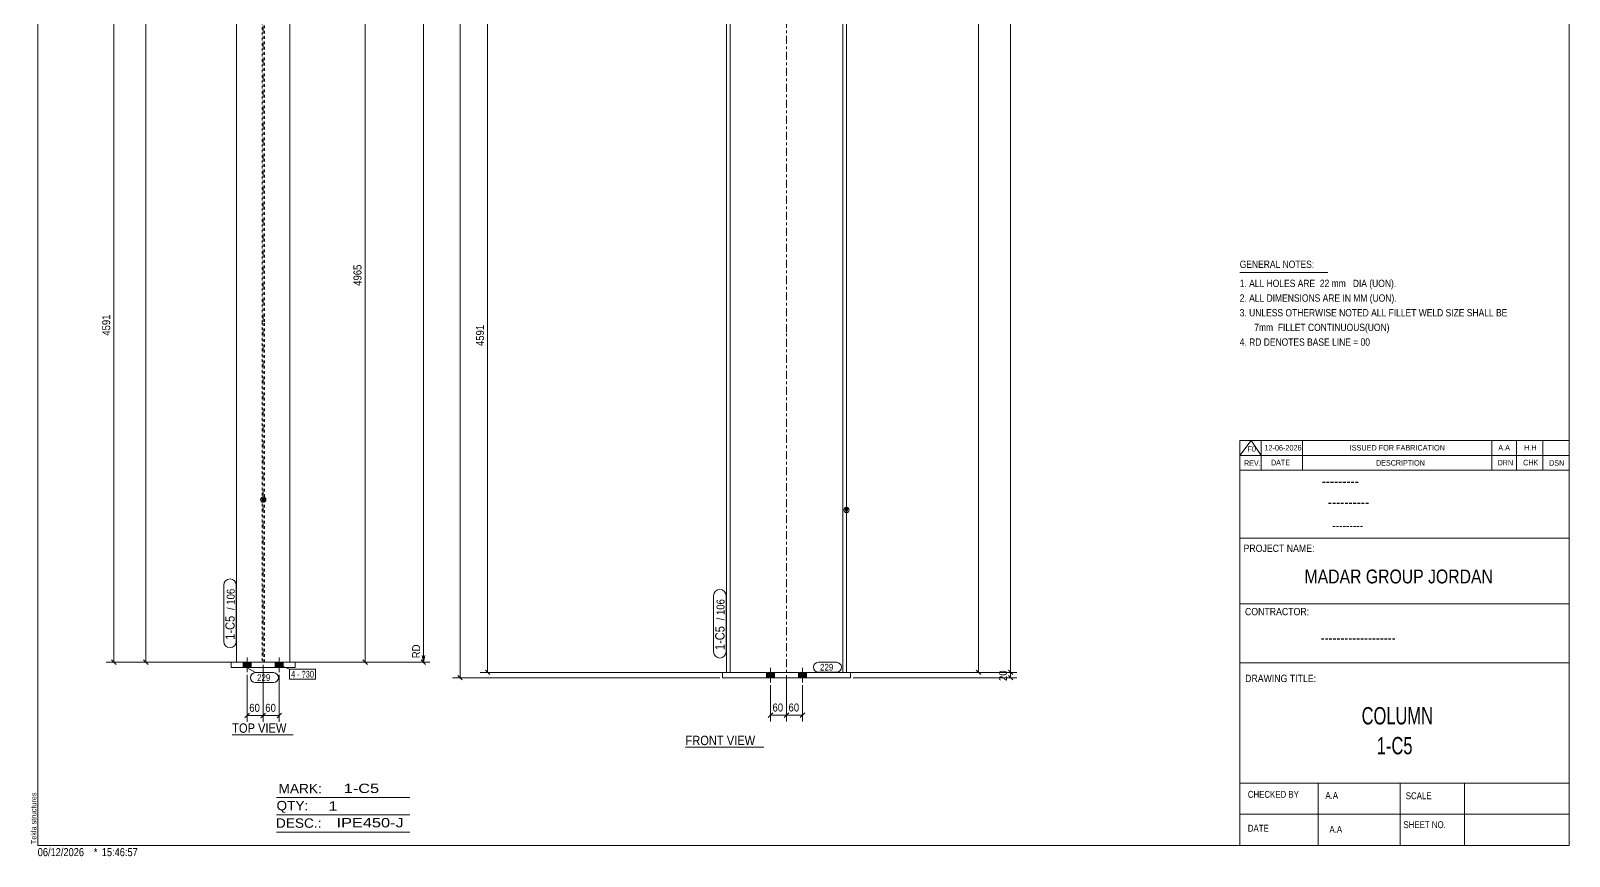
# Model space of a CAD drawing. Header units: millimetres. Extents: x 2 to 579, y 1 to 825.
# Drawn here: x 2 to 579, y 1 to 310 of the extents above; entities that cross this region are included whole.
import ezdxf

# ---------------------------------------------------------------- set-up
doc = ezdxf.new("R2010")
doc.units = ezdxf.units.MM
for name, pattern in [('XKITLINE00', [0]), ('XKITLINE01', [4, 1, -1, 1, -1]), ('XKITLINE03', [6, 3, -1, 1, -1])]:
    doc.linetypes.add(name, pattern=pattern)
for name, color, linetype, lineweight in [('Bolt', 3, 'Continuous', 0), ('BoltMark', 7, 'Continuous', 0), ('Dimensions', 7, 'Continuous', 0), ('DrawingSheet', 5, 'Continuous', 0), ('OtherObjectType', 7, 'Continuous', 0), ('Part', 2, 'Continuous', 0), ('PartMark', 7, 'Continuous', 0)]:
    doc.layers.add(name, color=color, linetype=linetype, lineweight=lineweight)
doc.styles.add('@ARIAL_UNICODE_MS_BOLD', font='ARIAL.TTF')
doc.styles.add('ARIAL', font='ARIAL.TTF')
doc.styles.add('ARIAL_NARROW', font='ARIALN.TTF')
doc.styles.add('COMIC_SANS_MS_BOLD', font='COMICBD.TTF')
doc.styles.add('SWIS721_EX_BT', font='ARIAL.TTF')
doc.styles.add('SWISSE', font='ARIAL.TTF')

# ---------------------------------------------------------------- blocks, each defined once
blk = doc.blocks.new('*A8')
at = {"layer": 'Bolt'}
for points in [[(281.12, 69.86), (281.12, 67.86), (278.12, 67.86), (278.12, 69.86)], [(281.12, 69.86), (281.12, 67.86), (278.12, 67.86), (278.12, 69.86)], [(293.12, 69.86), (293.12, 67.86), (290.12, 67.86), (290.12, 69.86)], [(293.12, 69.86), (293.12, 67.86), (290.12, 67.86), (290.12, 69.86)]]:
    blk.add_hatch(color=3, dxfattribs=at).paths.add_polyline_path(points, flags=17)
at = {"layer": 'Bolt', "color": 3, "linetype": 'XKITLINE00', "lineweight": 0}
for p, q in [((278.12, 69.86), (278.12, 67.86)), ((278.12, 69.86), (278.12, 67.86)), ((279.62, 71.61), (279.62, 66.11)), ((279.62, 71.61), (279.62, 66.11)), ((281.12, 69.86), (281.12, 67.86)), ((281.12, 69.86), (281.12, 67.86)), ((290.12, 69.86), (290.12, 67.86)), ((290.12, 69.86), (290.12, 67.86)), ((291.62, 71.61), (291.62, 66.11)), ((291.62, 71.61), (291.62, 66.11)), ((293.12, 69.86), (293.12, 67.86)), ((293.12, 69.86), (293.12, 67.86))]:
    blk.add_line(p, q, dxfattribs=at)
blk = doc.blocks.new('*A13')
at = {"layer": 'Part'}
blk.add_hatch(color=2, dxfattribs=at).paths.add_polyline_path([(307.32, 131.26), (308.92, 131.26), (308.12, 129.86)], flags=17)
at = {"layer": 'Part', "color": 7, "linetype": 'XKITLINE01', "lineweight": 0}
for p, q in [((308.12, 695.26), (263.12, 659.78)), ((264.52, 361.86), (264.52, 360.86)), ((306.72, 361.86), (306.72, 360.86)), ((263.12, 69.86), (308.12, 69.86))]:
    blk.add_line(p, q, dxfattribs=at)
at = {"layer": 'Part', "color": 2, "linetype": 'XKITLINE00', "lineweight": 0}
for p, q in [((306.72, 694.16), (306.72, 489.96)), ((308.12, 489.96), (308.12, 695.26)), ((263.12, 659.78), (263.12, 489.96)), ((264.52, 660.89), (264.52, 489.96)), ((263.12, 489.86), (263.12, 197.46)), ((264.52, 489.86), (264.52, 361.86)), ((306.72, 489.86), (306.72, 361.86)), ((308.12, 197.46), (308.12, 489.86)), ((264.52, 360.86), (264.52, 197.46)), ((306.72, 360.86), (306.72, 197.46)), ((263.12, 197.36), (263.12, 69.86)), ((264.52, 197.36), (264.52, 69.86)), ((306.72, 197.36), (306.72, 69.86)), ((308.12, 69.86), (308.12, 197.36)), ((308.12, 129.86), (307.32, 131.26)), ((307.32, 131.26), (308.92, 131.26)), ((308.92, 131.26), (308.12, 129.86))]:
    blk.add_line(p, q, dxfattribs=at)
at = {"layer": 'Part', "color": 7, "linetype": 'XKITLINE03', "lineweight": 0}
for p, q in [((285.62, 489.96), (285.62, 687.52)), ((285.62, 197.46), (285.62, 489.86)), ((285.62, 59.86), (285.62, 197.36))]:
    blk.add_line(p, q, dxfattribs=at)
at = {"layer": 'Part', "color": 2, "linetype": 'XKITLINE00', "lineweight": 0}
blk.add_circle((308.12, 130.76), 1, dxfattribs=at)
blk = doc.blocks.new('*A17')
at = {"layer": 'Part', "color": 2, "linetype": 'XKITLINE00', "lineweight": 0}
for p, q in [((309.62, 69.86), (261.62, 69.86)), ((261.62, 69.86), (261.62, 67.86)), ((309.62, 69.86), (309.62, 67.86)), ((309.62, 67.86), (261.62, 67.86))]:
    blk.add_line(p, q, dxfattribs=at)
blk = doc.blocks.new('*A29')
at = {"layer": 'Bolt'}
for points in [[(85.03, 73.74), (85.03, 71.74), (82.03, 71.74), (82.03, 73.74)], [(85.03, 73.74), (85.03, 71.74), (82.03, 71.74), (82.03, 73.74)], [(97.03, 73.74), (97.03, 71.74), (94.03, 71.74), (94.03, 73.74)], [(97.03, 73.74), (97.03, 71.74), (94.03, 71.74), (94.03, 73.74)]]:
    blk.add_hatch(color=3, dxfattribs=at).paths.add_polyline_path(points, flags=17)
at = {"layer": 'Bolt', "color": 3, "linetype": 'XKITLINE00', "lineweight": 0}
for p, q in [((83.53, 75.49), (83.53, 69.99)), ((83.53, 75.49), (83.53, 69.99)), ((95.53, 75.49), (95.53, 69.99)), ((95.53, 75.49), (95.53, 69.99)), ((82.03, 73.74), (82.03, 71.74)), ((82.03, 73.74), (82.03, 71.74)), ((85.03, 73.74), (85.03, 71.74)), ((85.03, 73.74), (85.03, 71.74)), ((94.03, 73.74), (94.03, 71.74)), ((94.03, 73.74), (94.03, 71.74)), ((97.03, 73.74), (97.03, 71.74)), ((97.03, 73.74), (97.03, 71.74))]:
    blk.add_line(p, q, dxfattribs=at)
blk = doc.blocks.new('*A34')
at = {"layer": 'Part'}
blk.add_hatch(color=2, dxfattribs=at).paths.add_polyline_path([(88.73, 135.14), (90.33, 135.14), (89.53, 133.74)], flags=17)
at = {"layer": 'Part', "color": 7, "linetype": 'XKITLINE01', "lineweight": 0}
for p, q in [((79.53, 699.13), (79.53, 493.83)), ((99.53, 699.13), (79.53, 699.13)), ((79.53, 698.03), (89.08, 698.03)), ((89.08, 698.03), (89.08, 493.83)), ((89.98, 493.83), (89.98, 698.03)), ((89.98, 698.03), (99.53, 698.03)), ((99.53, 493.83), (99.53, 699.13)), ((79.53, 664.76), (89.08, 664.76)), ((79.53, 663.66), (99.53, 663.66)), ((89.98, 664.76), (99.53, 664.76)), ((79.53, 493.73), (79.53, 328.2)), ((89.08, 493.73), (89.08, 201.34)), ((89.98, 201.34), (89.98, 493.73)), ((99.53, 328.2), (99.53, 493.73)), ((89.08, 201.24), (89.08, 73.74)), ((89.98, 73.74), (89.98, 201.24)), ((79.53, 73.74), (99.53, 73.74))]:
    blk.add_line(p, q, dxfattribs=at)
at = {"layer": 'Part', "color": 7, "linetype": 'XKITLINE03', "lineweight": 0}
for p, q in [((89.53, 493.83), (89.53, 691.39)), ((89.53, 201.34), (89.53, 493.73)), ((89.53, 63.74), (89.53, 201.24))]:
    blk.add_line(p, q, dxfattribs=at)
at = {"layer": 'Part', "color": 2, "linetype": 'XKITLINE00', "lineweight": 0}
for p, q in [((79.53, 201.34), (79.53, 328.2)), ((99.53, 328.2), (99.53, 201.34)), ((79.53, 73.74), (79.53, 201.24)), ((99.53, 201.24), (99.53, 73.74)), ((89.53, 133.74), (88.73, 135.14)), ((88.73, 135.14), (90.33, 135.14)), ((90.33, 135.14), (89.53, 133.74))]:
    blk.add_line(p, q, dxfattribs=at)
blk.add_circle((89.53, 134.64), 1, dxfattribs=at)
blk = doc.blocks.new('*A38')
at = {"layer": 'Part', "color": 2, "linetype": 'XKITLINE00', "lineweight": 0}
for p, q in [((77.53, 71.74), (77.53, 73.74)), ((77.53, 73.74), (101.53, 73.74)), ((101.53, 71.74), (77.53, 71.74)), ((101.53, 73.74), (101.53, 71.74))]:
    blk.add_line(p, q, dxfattribs=at)
blk = doc.blocks.new('*A70')
at = {"layer": 'DrawingSheet', "color": 5, "linetype": 'XKITLINE00', "lineweight": 0}
for p, q in [((579, 825), (5, 825)), ((5, 825), (5, 5)), ((579, 5), (579, 825)), ((5, 5), (579, 5))]:
    blk.add_line(p, q, dxfattribs=at)
at = {"layer": 'DrawingSheet', "color": 5, "style": 'ARIAL', "width": 0.85}
blk.add_text('Tekla structures', height=2, rotation=90, dxfattribs=at).set_placement((4.5, 5.5))
blk = doc.blocks.new('*A72')
at = {"layer": 'OtherObjectType', "color": 7, "linetype": 'XKITLINE00', "lineweight": 0}
blk.add_line((455.5, 219.82), (488.5, 219.82), dxfattribs=at)
at = {"layer": 'OtherObjectType', "color": 7, "style": 'ARIAL_NARROW', "width": 1.008832}
for s, p in [('GENERAL NOTES:', (455.5, 221.47)), ('1. ALL HOLES ARE  22 mm   DIA (UON).', (455.5, 214.32)), ('2. ALL DIMENSIONS ARE IN MM (UON).', (455.5, 208.82)), ('3. UNLESS OTHERWISE NOTED ALL FILLET WELD SIZE SHALL BE', (455.5, 203.32)), ('7mm  FILLET CONTINUOUS(UON)', (460.95, 197.82)), ('4. RD DENOTES BASE LINE = 00', (455.5, 192.32))]:
    blk.add_text(s, height=2.75, dxfattribs=at).set_placement(p)
blk = doc.blocks.new('*A73')
at = {"layer": 'OtherObjectType', "color": 7, "linetype": 'XKITLINE00', "lineweight": 0}
for p, q in [((455.5, 156.76), (579, 156.76)), ((455.5, 151.21), (459.82, 156.76)), ((455.5, 151.21), (455.5, 156.76)), ((459.82, 156.76), (463.53, 151.21)), ((463.53, 151.21), (463.53, 156.76)), ((478.97, 151.21), (478.97, 156.76)), ((549.98, 151.21), (549.98, 156.76)), ((559.24, 151.21), (559.24, 156.76)), ((569.12, 151.21), (569.12, 156.76)), ((579, 151.21), (579, 156.76)), ((455.5, 151.21), (579, 151.21)), ((455.5, 145.65), (455.5, 151.21)), ((459.21, 151.21), (579, 151.21)), ((463.53, 145.65), (463.53, 151.21)), ((478.97, 145.65), (478.97, 151.21)), ((549.98, 145.65), (549.98, 151.21)), ((559.24, 145.65), (559.24, 151.21)), ((569.12, 145.65), (569.12, 151.21)), ((579, 145.65), (579, 151.21))]:
    blk.add_line(p, q, dxfattribs=at)
at = {"layer": 'OtherObjectType', "color": 7, "style": 'ARIAL_NARROW'}
for s, height, width, p in [('F0', 2.058, 1.008832, (458.4, 152.59)), ('12-06-2026', 2.058, 1.008832, (464.76, 153.06)), ('ISSUED FOR FABRICATION', 2.0583, 1.008832, (496.71, 153.06)), ('A.A', 2.058, 1.008832, (552.4, 153.06)), ('H.H', 2.058, 1.008832, (562.13, 153.06)), ('REV.', 2.058, 0.907949, (457.13, 147.31)), ('DATE', 2.058, 0.907949, (467.23, 147.5)), ('DESCRIPTION', 2.0583, 0.907949, (506.61, 147.39)), ('DRN', 2.058, 0.907949, (552.17, 147.47)), ('CHK', 2.058, 0.907949, (561.72, 147.5)), ('DSN', 2.058, 0.907949, (571.47, 147.35))]:
    blk.add_text(s, height=height, dxfattribs=dict(at, width=width)).set_placement(p)
blk = doc.blocks.new('*A74')
at = {"layer": 'OtherObjectType', "color": 6, "linetype": 'XKITLINE00', "lineweight": 0}
for p, q in [((94.5, 23), (144.5, 23)), ((94.5, 16.5), (144.5, 16.5)), ((94.5, 10), (144.5, 10))]:
    blk.add_line(p, q, dxfattribs=at)
at = {"layer": 'OtherObjectType', "color": 6, "style": 'ARIAL_NARROW'}
for s, width, p in [('MARK:', 1.275, (95.27, 24.58)), ('1-C5', 1.525501, (119.69, 24.65)), ('QTY:', 1.275, (94.5, 18.19)), ('1', 1.525501, (113.99, 18.05)), ('DESC.:', 1.275, (94.29, 11.63)), ('IPE450-J', 1.525501, (117, 11.79))]:
    blk.add_text(s, height=3.5, dxfattribs=dict(at, width=width)).set_placement(p)
blk = doc.blocks.new('*A75')
at = {"layer": 'OtherObjectType', "color": 2, "linetype": 'XKITLINE00', "lineweight": 0}
for p, q in [((455.5, 145.65), (579, 145.65)), ((455.5, 5), (455.5, 145.64)), ((578.98, 145.64), (579, 5)), ((579, 120.14), (455.5, 120.14)), ((455.5, 95.63), (579, 95.63)), ((579, 73.49), (455.5, 73.49)), ((579, 28.4), (455.5, 28.4)), ((484.94, 28.4), (484.94, 5)), ((515.62, 5), (515.62, 28.4)), ((539.75, 5), (539.75, 28.4)), ((579, 16.7), (455.5, 16.7)), ((579, 5), (455.5, 5))]:
    blk.add_line(p, q, dxfattribs=at)
at = {"layer": 'OtherObjectType', "color": 4, "style": '@ARIAL_UNICODE_MS_BOLD', "width": 0.85}
blk.add_text('---------', height=3.9, dxfattribs=at).set_placement((486.23, 139.59))
at = {"layer": 'OtherObjectType', "color": 7, "style": 'ARIAL', "width": 0.85}
for s, height, p in [('----------', 3.9, (488.56, 131.77)), ('---------', 3.25, (490.21, 123.31))]:
    blk.add_text(s, height=height, dxfattribs=at).set_placement(p)
at = {"layer": 'OtherObjectType', "color": 3, "width": 0.85}
for s, style, p in [('PROJECT NAME:', 'SWIS721_EX_BT', (456.92, 115.01)), ('CONTRACTOR:', 'SWISSE', (457.47, 91.27)), ('DRAWING TITLE:', 'SWIS721_EX_BT', (457.53, 66.24))]:
    blk.add_text(s, height=2.7618, dxfattribs=dict(at, style=style)).set_placement(p)
at = {"layer": 'OtherObjectType', "color": 7, "width": 0.85}
for s, height, p in [('MADAR GROUP JORDAN', 5.2, (479.79, 103.23)), ('CHECKED BY', 2.592, (458.53, 22.86)), ('A.A', 2.592, (487.61, 22.45)), ('SCALE', 2.592, (517.74, 22.33)), ('DATE', 2.592, (458.54, 10.16)), ('A.A', 2.592, (489.14, 9.76)), ('SHEET NO.', 2.592, (516.87, 11.49))]:
    blk.add_text(s, height=height, dxfattribs=at).set_placement(p)
at = {"layer": 'OtherObjectType', "color": 1}
for s, height, style, width, p in [('-------------------', 3.9, 'COMIC_SANS_MS_BOLD', 0.85, (485.87, 80.86)), ('COLUMN', 6.5, 'ARIAL', 0.68, (501.19, 50.37)), ('1-C5', 6.5, 'ARIAL', 0.68, (506.88, 39.17))]:
    blk.add_text(s, height=height, dxfattribs=dict(at, style=style, width=width)).set_placement(p)
blk = doc.blocks.new('*A77')
at = {"layer": 'OtherObjectType', "color": 7, "style": 'ARIAL_NARROW', "width": 1.008832}
for s, p in [('06/12/2026', (4.99, 1)), ('*', (26, 1)), ('15:46:57', (29, 1))]:
    blk.add_text(s, height=3, dxfattribs=at).set_placement(p)
blk = doc.blocks.new('*A78')
at = {"layer": 'Dimensions', "color": 7, "linetype": 'XKITLINE00', "lineweight": 0}
for p, q in [((326.32, 713.89), (160.43, 713.89)), ((162.44, 714.74), (164.13, 713.04)), ((163.28, 67.86), (163.28, 713.89)), ((260.62, 67.86), (160.43, 67.86)), ((162.44, 68.71), (164.13, 67.02))]:
    blk.add_line(p, q, dxfattribs=at)
at = {"layer": 'Dimensions', "color": 3}
for p in [(163.28, 713.89), (163.28, 67.86)]:
    blk.add_point(p, dxfattribs=at)
at = {"layer": 'Dimensions', "color": 3, "style": 'ARIAL', "width": 0.85}
blk.add_text('9162', height=3, rotation=90.00021, dxfattribs=at).set_placement((161.93, 386.43))
blk = doc.blocks.new('*A79')
at = {"layer": 'Dimensions', "color": 7, "linetype": 'XKITLINE00', "lineweight": 0}
for p, q in [((309.12, 69.86), (372.02, 69.86)), ((368.78, 70.71), (370.47, 69.02)), ((369.62, 67.86), (369.62, 69.86)), ((310.62, 67.86), (372.02, 67.86)), ((368.78, 68.71), (370.47, 67.02))]:
    blk.add_line(p, q, dxfattribs=at)
at = {"layer": 'Dimensions', "color": 3}
for p in [(369.62, 69.86), (369.62, 67.86)]:
    blk.add_point(p, dxfattribs=at)
at = {"layer": 'Dimensions', "color": 3, "style": 'ARIAL', "width": 0.85}
blk.add_text('20', height=3, rotation=90.00021, dxfattribs=at).set_placement((368.27, 66.64))
blk = doc.blocks.new('*A80')
at = {"layer": 'Dimensions', "color": 7, "linetype": 'XKITLINE00', "lineweight": 0}
for p, q in [((309.12, 695.26), (372.02, 695.26)), ((368.78, 696.11), (370.47, 694.41)), ((369.62, 69.86), (369.62, 695.26)), ((309.12, 69.86), (372.02, 69.86)), ((368.78, 70.71), (370.47, 69.02))]:
    blk.add_line(p, q, dxfattribs=at)
at = {"layer": 'Dimensions', "color": 3}
for p in [(369.62, 695.26), (369.62, 69.86)]:
    blk.add_point(p, dxfattribs=at)
at = {"layer": 'Dimensions', "color": 3, "style": 'ARIAL', "width": 0.85}
blk.add_text('8956', height=3, rotation=90.00021, dxfattribs=at).set_placement((368.27, 378.11))
blk = doc.blocks.new('*A82')
at = {"layer": 'Dimensions', "color": 7, "linetype": 'XKITLINE00', "lineweight": 0}
for p, q in [((263.52, 323.46), (170.77, 323.46)), ((172.78, 324.31), (174.47, 322.62)), ((173.62, 69.86), (173.62, 323.46)), ((262.12, 69.86), (170.77, 69.86)), ((172.78, 70.71), (174.47, 69.02))]:
    blk.add_line(p, q, dxfattribs=at)
at = {"layer": 'Dimensions', "color": 3}
for p in [(173.62, 323.46), (173.62, 69.86)]:
    blk.add_point(p, dxfattribs=at)
at = {"layer": 'Dimensions', "color": 3, "style": 'ARIAL', "width": 0.85}
blk.add_text('4591', height=3, dxfattribs=at).set_placement((174.92, 324.66))
blk.add_text('4591', height=3, rotation=90.00021, dxfattribs=at).set_placement((172.27, 192.21))
blk = doc.blocks.new('*A84')
at = {"layer": 'Dimensions', "color": 7, "linetype": 'XKITLINE00', "lineweight": 0}
for p, q in [((328.82, 688.39), (360.02, 688.39)), ((356.78, 689.24), (358.47, 687.54)), ((357.62, 69.86), (357.62, 688.39)), ((309.12, 69.86), (360.02, 69.86)), ((356.78, 70.71), (358.47, 69.02))]:
    blk.add_line(p, q, dxfattribs=at)
at = {"layer": 'Dimensions', "color": 3}
for p in [(357.62, 688.39), (357.62, 69.86)]:
    blk.add_point(p, dxfattribs=at)
at = {"layer": 'Dimensions', "color": 3, "style": 'ARIAL', "width": 0.85}
blk.add_text('8887', height=3, dxfattribs=at).set_placement((342.92, 689.59))
blk.add_text('8887', height=3, rotation=90.00021, dxfattribs=at).set_placement((356.27, 374.68))
blk = doc.blocks.new('*A91')
at = {"layer": 'Dimensions', "color": 7, "linetype": 'XKITLINE00', "lineweight": 0}
for p, q in [((279.62, 65.11), (279.62, 51.46)), ((285.62, 68.86), (285.62, 51.46)), ((280.47, 54.71), (278.78, 53.02)), ((279.62, 53.86), (285.62, 53.86)), ((286.47, 54.71), (284.78, 53.02))]:
    blk.add_line(p, q, dxfattribs=at)
at = {"layer": 'Dimensions', "color": 3}
for p in [(279.62, 53.86), (285.62, 53.86)]:
    blk.add_point(p, dxfattribs=at)
at = {"layer": 'Dimensions', "color": 3, "style": 'ARIAL', "width": 0.85}
blk.add_text('60', height=3, dxfattribs=at).set_placement((280.4, 55.21))
blk = doc.blocks.new('*A92')
at = {"layer": 'Dimensions', "color": 7, "linetype": 'XKITLINE00', "lineweight": 0}
for p, q in [((285.62, 68.86), (285.62, 51.46)), ((291.62, 65.11), (291.62, 51.46)), ((286.47, 54.71), (284.78, 53.02)), ((285.62, 53.86), (291.62, 53.86)), ((292.47, 54.71), (290.78, 53.02))]:
    blk.add_line(p, q, dxfattribs=at)
at = {"layer": 'Dimensions', "color": 3}
for p in [(285.62, 53.86), (291.62, 53.86)]:
    blk.add_point(p, dxfattribs=at)
at = {"layer": 'Dimensions', "color": 3, "style": 'ARIAL', "width": 0.85}
blk.add_text('60', height=3, dxfattribs=at).set_placement((286.4, 55.21))
blk = doc.blocks.new('*A97')
at = {"layer": 'PartMark', "color": 7, "linetype": 'XKITLINE00', "lineweight": 0}
for p, q in [((297.61, 73.66), (304.37, 73.66)), ((297.61, 69.96), (304.37, 69.96))]:
    blk.add_line(p, q, dxfattribs=at)
for centre, start, end in [((297.61, 71.81), 90, 270), ((304.37, 71.81), 270, 90)]:
    blk.add_arc(centre, 1.85, start, end, dxfattribs=at)
at = {"layer": 'PartMark', "color": 3, "style": 'ARIAL', "width": 0.85}
blk.add_text('229', height=2.5, dxfattribs=at).set_placement((298.21, 70.56))
blk = doc.blocks.new('*A101')
at = {"layer": 'PartMark', "color": 7, "linetype": 'XKITLINE00', "lineweight": 0}
for p, q in [((258.32, 77.61), (258.32, 98.67)), ((263.02, 77.61), (263.02, 98.67))]:
    blk.add_line(p, q, dxfattribs=at)
for centre, start, end in [((260.67, 98.67), 0, 180), ((260.67, 77.61), 180, 0)]:
    blk.add_arc(centre, 2.35, start, end, dxfattribs=at)
at = {"layer": 'PartMark', "color": 3, "style": 'ARIAL', "width": 0.85}
for s, p in [('106', (262.42, 91.39)), ('/', (262.42, 89.38))]:
    blk.add_text(s, height=3, rotation=90.00021, dxfattribs=at).set_placement(p)
at = {"layer": 'PartMark', "color": 1, "style": 'ARIAL', "width": 0.85}
blk.add_text('1-C5', height=3.5, rotation=90.00021, dxfattribs=at).set_placement((262.42, 78.21))
blk = doc.blocks.new('*A107')
at = {"layer": 'OtherObjectType', "color": 7, "linetype": 'XKITLINE00', "lineweight": 0}
blk.add_line((247.79, 41.87), (277.09, 41.87), dxfattribs=at)
at = {"layer": 'OtherObjectType', "color": 7, "style": 'ARIAL', "width": 0.85}
blk.add_text('FRONT VIEW', height=3.5, dxfattribs=at).set_placement((247.79, 42.62))
blk = doc.blocks.new('*A119')
at = {"layer": 'Dimensions', "color": 7, "linetype": 'XKITLINE00', "lineweight": 0}
for p, q in [((44.68, 657.62), (46.37, 655.93)), ((82.06, 656.77), (42.68, 656.77)), ((45.53, 73.74), (45.53, 656.77)), ((78.53, 73.74), (42.68, 73.74)), ((44.68, 74.58), (46.37, 72.89))]:
    blk.add_line(p, q, dxfattribs=at)
at = {"layer": 'Dimensions', "color": 3}
for p in [(45.53, 656.77), (45.53, 73.74)]:
    blk.add_point(p, dxfattribs=at)
at = {"layer": 'Dimensions', "color": 3, "style": 'ARIAL', "width": 0.85}
blk.add_text('8532', height=3, dxfattribs=at).set_placement((46.83, 657.97))
blk.add_text('8532', height=3, rotation=90.00021, dxfattribs=at).set_placement((44.18, 360.81))
blk = doc.blocks.new('*A125')
at = {"layer": 'Dimensions', "color": 7, "linetype": 'XKITLINE00', "lineweight": 0}
for p, q in [((89.53, 72.74), (89.53, 51.34)), ((83.53, 68.99), (83.53, 51.34)), ((84.37, 54.58), (82.68, 52.89)), ((83.53, 53.74), (89.53, 53.74)), ((90.37, 54.58), (88.68, 52.89))]:
    blk.add_line(p, q, dxfattribs=at)
at = {"layer": 'Dimensions', "color": 3}
for p in [(83.53, 53.74), (89.53, 53.74)]:
    blk.add_point(p, dxfattribs=at)
at = {"layer": 'Dimensions', "color": 3, "style": 'ARIAL', "width": 0.85}
blk.add_text('60', height=3, dxfattribs=at).set_placement((84.3, 55.09))
blk = doc.blocks.new('*A126')
at = {"layer": 'Dimensions', "color": 7, "linetype": 'XKITLINE00', "lineweight": 0}
for p, q in [((89.53, 72.74), (89.53, 51.34)), ((95.53, 68.99), (95.53, 51.34)), ((90.37, 54.58), (88.68, 52.89)), ((89.53, 53.74), (95.53, 53.74)), ((96.37, 54.58), (94.68, 52.89))]:
    blk.add_line(p, q, dxfattribs=at)
at = {"layer": 'Dimensions', "color": 3}
for p in [(89.53, 53.74), (95.53, 53.74)]:
    blk.add_point(p, dxfattribs=at)
at = {"layer": 'Dimensions', "color": 3, "style": 'ARIAL', "width": 0.85}
blk.add_text('60', height=3, dxfattribs=at).set_placement((90.3, 55.09))
blk = doc.blocks.new('*A130')
at = {"layer": 'BoltMark', "color": 7, "linetype": 'XKITLINE00', "lineweight": 0}
for p, q in [((95.53, 72.74), (99.36, 71.05)), ((99.36, 71.05), (109.05, 71.05)), ((99.36, 67.35), (99.36, 71.05)), ((109.05, 67.35), (109.05, 71.05)), ((99.36, 67.35), (109.05, 67.35))]:
    blk.add_line(p, q, dxfattribs=at)
at = {"layer": 'BoltMark', "color": 3, "style": 'ARIAL_NARROW', "width": 0.85}
for s, p in [('4', (99.96, 67.95)), ('?30', (103.89, 67.95)), ('-', (102.23, 67.95))]:
    blk.add_text(s, height=2.5, dxfattribs=at).set_placement(p)
blk = doc.blocks.new('*A139')
at = {"layer": 'PartMark', "color": 7, "linetype": 'XKITLINE00', "lineweight": 0}
for p, q in [((82.35, 72.17), (86.6, 69.77)), ((86.6, 69.77), (93.36, 69.77)), ((86.6, 66.07), (93.36, 66.07))]:
    blk.add_line(p, q, dxfattribs=at)
for centre, start, end in [((86.6, 67.92), 90, 270), ((93.36, 67.92), 270, 90)]:
    blk.add_arc(centre, 1.85, start, end, dxfattribs=at)
at = {"layer": 'PartMark', "color": 3, "style": 'ARIAL', "width": 0.85}
blk.add_text('229', height=2.5, dxfattribs=at).set_placement((87.2, 66.67))
blk = doc.blocks.new('*A143')
at = {"layer": 'PartMark', "color": 7, "linetype": 'XKITLINE00', "lineweight": 0}
for p, q in [((74.73, 81.49), (74.73, 102.54)), ((79.43, 81.49), (79.43, 102.54))]:
    blk.add_line(p, q, dxfattribs=at)
for centre, start, end in [((77.08, 102.54), 0, 180), ((77.08, 81.49), 180, 0)]:
    blk.add_arc(centre, 2.35, start, end, dxfattribs=at)
at = {"layer": 'PartMark', "color": 3, "style": 'ARIAL', "width": 0.85}
for s, p in [('106', (78.83, 95.26)), ('/', (78.83, 93.25))]:
    blk.add_text(s, height=3, rotation=90.00021, dxfattribs=at).set_placement(p)
at = {"layer": 'PartMark', "color": 1, "style": 'ARIAL', "width": 0.85}
blk.add_text('1-C5', height=3.5, rotation=90.00021, dxfattribs=at).set_placement((78.83, 82.09))
blk = doc.blocks.new('*A146')
at = {"layer": 'OtherObjectType', "color": 7, "linetype": 'XKITLINE00', "lineweight": 0}
blk.add_line((77.89, 46.49), (100.71, 46.49), dxfattribs=at)
at = {"layer": 'OtherObjectType', "color": 7, "style": 'ARIAL', "width": 0.85}
blk.add_text('TOP VIEW', height=3.5, dxfattribs=at).set_placement((77.89, 47.24))
blk = doc.blocks.new('*A147')
at = {"layer": 'Dimensions', "color": 7, "linetype": 'XKITLINE00', "lineweight": 0}
for p, q in [((91.82, 647.54), (151.93, 647.54)), ((148.68, 648.39), (150.37, 646.69)), ((149.53, 73.74), (149.53, 647.54)), ((149.53, 80.96), (149.53, 73.74)), ((149.03, 76.24), (149.53, 73.74)), ((150.03, 76.24), (149.53, 73.74)), ((100.53, 73.74), (151.93, 73.74)), ((100.53, 73.74), (151.93, 73.74)), ((148.68, 74.58), (150.37, 72.89))]:
    blk.add_line(p, q, dxfattribs=at)
at = {"layer": 'Dimensions', "color": 3}
for p in [(149.53, 647.54), (149.53, 73.74)]:
    blk.add_point(p, dxfattribs=at)
at = {"layer": 'Dimensions', "color": 7}
blk.add_point((149.53, 73.74), dxfattribs=at)
at = {"layer": 'Dimensions', "color": 3, "style": 'ARIAL', "width": 0.85}
blk.add_text('8440', height=3, dxfattribs=at).set_placement((134.82, 648.74))
for s, p in [('8440', (148.18, 356.19)), ('RD', (148.33, 75.18))]:
    blk.add_text(s, height=3, rotation=90.00021, dxfattribs=at).set_placement(p)
blk = doc.blocks.new('*A150')
at = {"layer": 'Dimensions', "color": 7, "linetype": 'XKITLINE00', "lineweight": 0}
for p, q in [((75.08, 364.73), (130.1, 364.73)), ((126.85, 365.58), (128.55, 363.88)), ((127.7, 73.74), (127.7, 364.73)), ((100.53, 73.74), (130.1, 73.74)), ((126.85, 74.58), (128.55, 72.89))]:
    blk.add_line(p, q, dxfattribs=at)
at = {"layer": 'Dimensions', "color": 3}
for p in [(127.7, 364.73), (127.7, 73.74)]:
    blk.add_point(p, dxfattribs=at)
at = {"layer": 'Dimensions', "color": 3, "style": 'ARIAL', "width": 0.85}
blk.add_text('4965', height=3, dxfattribs=at).set_placement((117.5, 365.93))
blk.add_text('4965', height=3, rotation=90.00021, dxfattribs=at).set_placement((126.35, 214.78))
blk = doc.blocks.new('*A152')
at = {"layer": 'Dimensions', "color": 7, "linetype": 'XKITLINE00', "lineweight": 0}
for p, q in [((79.08, 327.34), (30.68, 327.34)), ((32.68, 328.18), (34.37, 326.49)), ((33.53, 73.74), (33.53, 327.34)), ((78.53, 73.74), (30.68, 73.74)), ((32.68, 74.58), (34.37, 72.89))]:
    blk.add_line(p, q, dxfattribs=at)
at = {"layer": 'Dimensions', "color": 3}
for p in [(33.53, 327.34), (33.53, 73.74)]:
    blk.add_point(p, dxfattribs=at)
at = {"layer": 'Dimensions', "color": 3, "style": 'ARIAL', "width": 0.85}
blk.add_text('4591', height=3, dxfattribs=at).set_placement((34.83, 328.54))
blk.add_text('4591', height=3, rotation=90.00021, dxfattribs=at).set_placement((32.18, 196.09))

msp = doc.modelspace()

# ---------------------------------------------------------------- block references
at = {"lineweight": 0}
for name in ['*A70', '*A78', '*A80', '*A84', '*A119', '*A147', '*A150', '*A152', '*A82', '*A72', '*A73', '*A75', '*A143', '*A101', '*A29', '*A38', '*A139', '*A125', '*A126', '*A130', '*A17', '*A8', '*A97', '*A79', '*A91', '*A92', '*A146', '*A107', '*A74', '*A77']:
    msp.add_blockref(name, (0, 0), dxfattribs=at)
at = {"layer": 'Part', "lineweight": 0}
for name in ['*A34', '*A13']:
    msp.add_blockref(name, (0, 0), dxfattribs=at)

doc.saveas('drawing.dxf')
